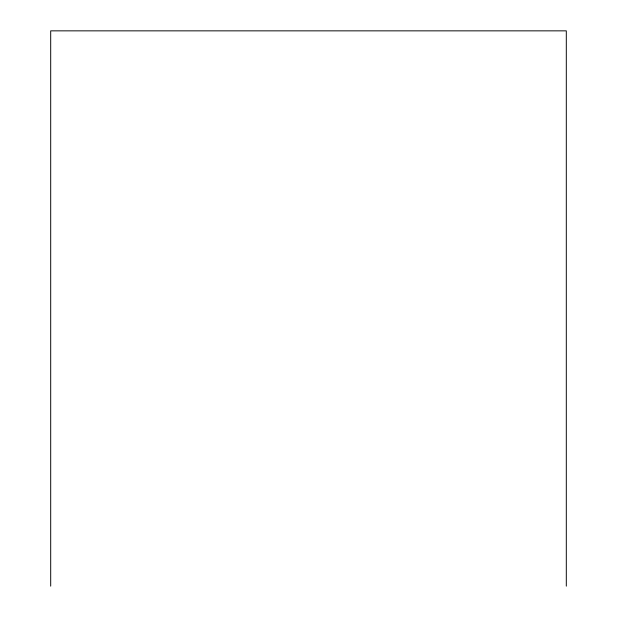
<?xml version="1.0" encoding="UTF-8"?>
<svg xmlns="http://www.w3.org/2000/svg" width="617" height="617" viewBox="0 0 617 617"><rect width="100%" height="100%" fill="white"/><g stroke="black" fill="none" stroke-linecap="round" stroke-linejoin="round"><path stroke-width="0.93" d="M566.306 586.15L566.306 30.85L50.694 30.85L50.694 586.15"/></g></svg>
